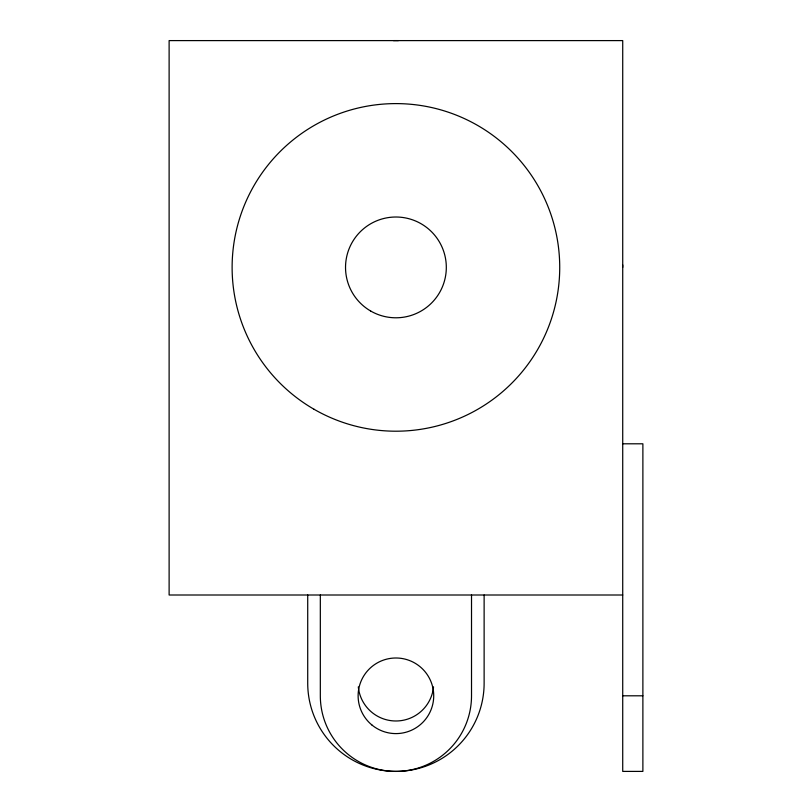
<?xml version="1.0" encoding="UTF-8"?>
<svg xmlns="http://www.w3.org/2000/svg" width="812" height="812" viewBox="0 0 812 812"><rect width="100%" height="100%" fill="white"/><g stroke="black" fill="none" stroke-linecap="round" stroke-linejoin="round"><path stroke-width="1.22" d="M622.723 443.799L642.881 443.799L642.881 771.4L622.723 771.4L622.723 40.6L169.119 40.6L169.119 595.003L622.723 595.003M622.723 695.803L642.881 695.803M484.125 595.003L484.125 683.196A88.203 88.203 0 0 1 395.921 771.4A75.597 75.597 0 0 1 320.324 695.803L320.324 595.003M471.518 595.003L471.518 695.803A75.597 75.597 0 0 1 395.921 771.4A88.203 88.203 0 0 1 307.718 683.196L307.718 595.003M393.414 40.61A226.802 226.802 0 0 1 398.418 40.61M622.702 264.895A226.802 226.802 0 0 1 622.723 267.402M433.537 686.901A37.799 37.799 0 0 1 358.305 686.901M314.021 409.258A163.801 163.801 0 0 0 559.722 267.402A163.801 163.801 0 0 0 314.021 125.545A163.801 163.801 0 0 0 314.021 409.258M371.876 724.964A37.799 37.799 0 0 0 433.202 702.045A37.799 37.799 0 0 0 382.685 660.389A37.799 37.799 0 0 0 371.876 724.964M370.719 311.047A50.405 50.405 0 0 0 446.316 267.402A50.405 50.405 0 0 0 370.719 223.757A50.405 50.405 0 0 0 370.719 311.047"/></g></svg>
